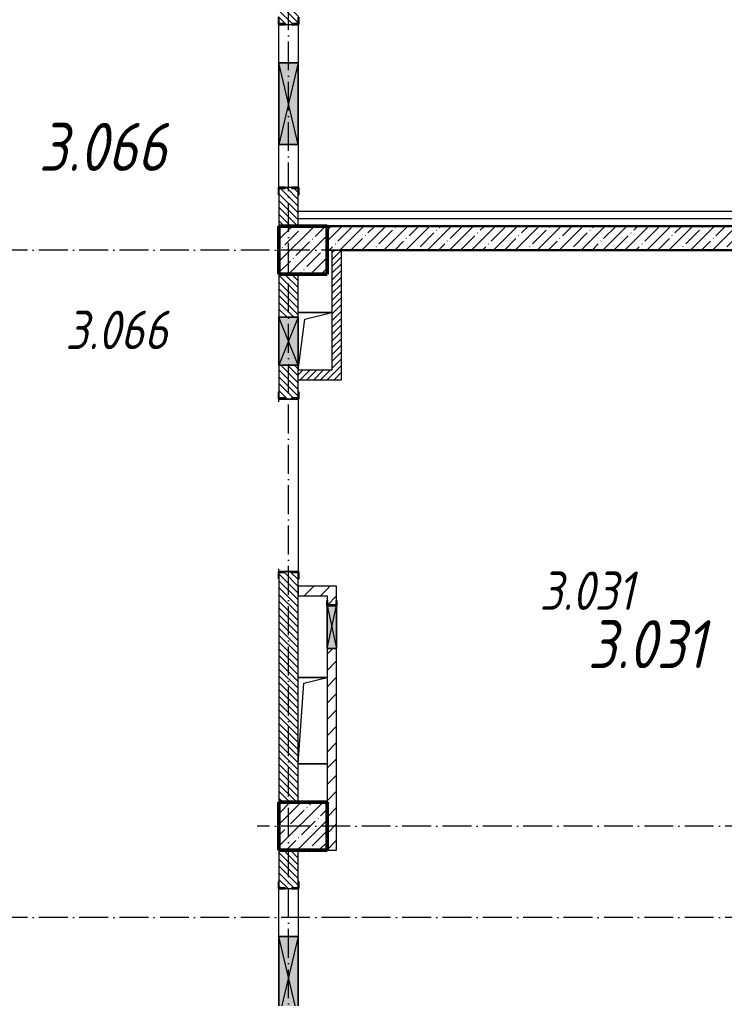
# Model space of a CAD drawing. Header units: millimetres. Extents: x -213536 to 1564669, y -45299 to 942238.
# Drawn here: x 640272 to 647607, y 294819 to 305012 of the extents above; entities that cross this region are included whole.
import ezdxf

# ---------------------------------------------------------------- set-up
doc = ezdxf.new("R2010")
doc.units = ezdxf.units.MM
doc.linetypes.add('50_200_ШТРИХ_1Т_ш5_п1_п1_', pattern=[700, 500, -100, 0, -100])
for name, color, linetype, lineweight in [('3) ЖБ 4м', 3, 'Continuous', 30), ('A-DETL-____-OTLN-4', 7, 'Continuous', 18), ('A-DETL-GENF-OTLN', 7, 'Continuous', 9), ('A-FLOR-____-OTLN', 7, 'Continuous', 9), ('A-GENM-____-MCUT', 7, 'Continuous', 25), ('A-GENM-____-OTLN', 7, 'Continuous', 9), ('A-GENM-____-OTLN-1', 7, 'Continuous', 25), ('A-GLAZ-____-OTLN', 7, 'Continuous', 9), ('A-WALL-____-MCUT-1', 7, 'Continuous', 9), ('A-WALL-____-MCUT-3', 7, 'Continuous', 9), ('A-WALL-____-PATT-1', 7, 'Continuous', 9), ('A-WALL-FNSH-MCUT-1', 7, 'Continuous', 9), ('I-WALL-____-OTLN', 7, 'Continuous', 9), ('S-COLS-____-MCUT', 7, 'Continuous', 50), ('S-COLS-____-OTLN', 7, 'Continuous', 9), ('S-GRID-____-OTLN-1', 7, '50_200_ШТРИХ_1Т_ш5_п1_п1_', 9), ('Марки помещений', 7, 'Continuous', 9)]:
    doc.layers.add(name, color=color, linetype=linetype, lineweight=lineweight)
doc.styles.add('ISOCPEUR_I_2', font='isocpeui.ttf', dxfattribs={"width": 0.85, "height": 2.3})
pattern_1 = [(135, (549721.475, 286281.11), (-35.35534, -35.35534), [])]
pattern_2 = [(45, (549721.47, 286281.11), (-84.85281, 84.85281), [])]
pattern_3 = [(45, (549721.475, 286281.11), (-35.35534, 35.35534), [])]

# ---------------------------------------------------------------- blocks, each defined once
blk = doc.blocks.new('BSC_Колонна _Прямоугольная - 500х500-V30-АР1_План отверстий 3 этажа в осях 1-64_А-ГГ')
at = {"layer": 'S-COLS-____-OTLN'}
h = blk.add_hatch(dxfattribs=at)
h.set_pattern_fill('FP_67', color=256, style=0, pattern_type=2)
h.set_pattern_definition([(45, (-93500, -16331.04), (-114.04925, 114.04925), []), (45, (-93385.95, -16331.04), (-114.04925, 114.04925), [201.613, -40.323, 3.353, -36.97])])
h.paths.add_polyline_path([(-250, -250), (250, -250), (250, 250), (-250, 250)], flags=0)
at = {"layer": 'S-COLS-____-MCUT'}
for p, q in [((250, 250), (-250, 250)), ((-250, 250), (-250, -250)), ((250, -250), (250, 250)), ((-250, -250), (250, -250))]:
    blk.add_line(p, q, dxfattribs=at)
blk = doc.blocks.new('BSC_Колонна _Прямоугольная - 500х500-V81-АР1_План отверстий 3 этажа в осях 1-64_А-ГГ')
at = {"layer": 'S-COLS-____-OTLN'}
h = blk.add_hatch(dxfattribs=at)
h.set_pattern_fill('FP_118', color=256, style=0, pattern_type=2)
h.set_pattern_definition([(45, (-93500, -10331.04), (-114.04925, 114.04925), []), (45, (-93385.95, -10331.04), (-114.04925, 114.04925), [201.613, -40.323, 3.353, -36.97])])
h.paths.add_polyline_path([(-250, -250), (250, -250), (250, 250), (-250, 250)], flags=0)
at = {"layer": 'S-COLS-____-MCUT'}
for p, q in [((250, 250), (-250, 250)), ((-250, 250), (-250, -250)), ((250, -250), (250, 250)), ((-250, -250), (250, -250))]:
    blk.add_line(p, q, dxfattribs=at)
blk = doc.blocks.new('154_Стойка_СКБ_Уголок - СМ-2480_200-28346303-АР1_План отверстий 3 этажа в осях 1-64_А-ГГ')
at = {"layer": 'A-GENM-____-MCUT'}
for p, q in [((125, 156), (125, 81)), ((200, 156), (125, 156)), ((131, 81), (131, 150)), ((131, 150), (200, 150)), ((200, 150), (200, 156)), ((125, 81), (131, 81)), ((131, 19), (125, 19)), ((125, 19), (125, -56)), ((131, -50), (131, 19)), ((125, -56), (200, -56)), ((200, -50), (131, -50)), ((200, -56), (200, -50))]:
    blk.add_line(p, q, dxfattribs=at)
blk = doc.blocks.new('Стойка_Влож_Полоса боковая - Полоса-28213942-АР1_План отверстий 3 этажа в осях 1-64_А-ГГ')
at = {"layer": 'A-GENM-____-OTLN'}
for p, q in [((-5, 60), (0, 60)), ((-5, -60), (-5, 60)), ((0, 31), (0, -31)), ((0, -60), (-5, -60))]:
    blk.add_line(p, q, dxfattribs=at)
blk = doc.blocks.new('Фахверк_СКБ_Уголок - 200_3960-28268576-АР1_План отверстий 3 этажа в осях 1-64_А-ГГ')
at = {"layer": 'A-GENM-____-MCUT'}
for p, q in [((200, 156), (125, 156)), ((125, 156), (125, 81)), ((131, 81), (131, 150)), ((131, 150), (200, 150)), ((200, 150), (200, 156)), ((125, 81), (131, 81)), ((131, 19), (125, 19)), ((125, 19), (125, -56)), ((131, -50), (131, 19)), ((125, -56), (200, -56)), ((200, -50), (131, -50)), ((200, -56), (200, -50))]:
    blk.add_line(p, q, dxfattribs=at)
blk = doc.blocks.new('AR_Отверстие прямоугольное _в плите_ - AR_Отверстие прямоугольное _в плите_-V188-АР1_План отверстий 3 этажа в осях 1-64_А-ГГ')
at = {"layer": 'A-GENM-____-OTLN'}
for p, q in [((175, 300), (-175, 300)), ((-175, -300), (-105, 230)), ((-105, 230), (175, 300))]:
    blk.add_line(p, q, dxfattribs=at)
blk = doc.blocks.new('AR_Отверстие прямоугольное _в плите_ - AR_Отверстие прямоугольное _в плите_-30552588-АР1_План отверстий 3 этажа в осях 1-64_А-ГГ')
at = {"layer": 'A-GENM-____-OTLN'}
for p, q in [((150, 450), (-150, 450)), ((-90, 390), (150, 450)), ((-150, -450), (-90, 390)), ((-150, -450), (150, -450))]:
    blk.add_line(p, q, dxfattribs=at)
blk = doc.blocks.new('AR_Отверстие прямоугольное _в стене_ - AR_Отверстие прямоугольное _в стене__ОВ-V217-АР1_План отверстий 3 этажа в осях 1-64_А-ГГ')
at = {"layer": 'A-GLAZ-____-OTLN'}
blk.add_hatch(color=256, dxfattribs=at).paths.add_polyline_path([(-225, 47), (-225, -50), (225, -50), (225, 50), (-225, 50)], flags=0)
at = {"layer": 'A-DETL-GENF-OTLN'}
for p, q in [((-225, -50), (-225, 50)), ((-225, 50), (225, 50)), ((225, 50), (-225, -50)), ((-225, 50), (225, -50)), ((225, 50), (-225, 50)), ((-225, 50), (-225, -50)), ((225, -50), (-225, -50)), ((-225, -50), (225, -50))]:
    blk.add_line(p, q, dxfattribs=at)
blk = doc.blocks.new('AR_Отверстие прямоугольное _в стене_ - AR_Отверстие прямоугольное _в стене__ОВ-36949509-АР1_План отверстий 3 этажа в осях 1-64_А-ГГ')
at = {"layer": 'A-GLAZ-____-OTLN'}
blk.add_hatch(color=256, dxfattribs=at).paths.add_polyline_path([(250, -100), (250, 100), (-250, 100), (-250, -100)], flags=0)
at = {"layer": 'A-DETL-GENF-OTLN'}
for p, q in [((-250, -100), (-250, 100)), ((-250, 100), (250, 100)), ((250, 100), (-250, -100)), ((-250, 100), (250, -100)), ((250, 100), (-250, 100)), ((-250, 100), (-250, -100)), ((250, 100), (250, -100)), ((250, -100), (250, 100)), ((250, -100), (-250, -100)), ((-250, -100), (250, -100))]:
    blk.add_line(p, q, dxfattribs=at)
blk = doc.blocks.new('AR_Отверстие прямоугольное _в стене_ - AR_Отверстие прямоугольное _в стене__ОВ-36927705-АР1_План отверстий 3 этажа в осях 1-64_А-ГГ')
at = {"layer": 'A-GLAZ-____-OTLN'}
blk.add_hatch(color=256, dxfattribs=at).paths.add_polyline_path([(-425, 100), (-425, -100), (425, -100), (425, 100)], flags=0)
at = {"layer": 'A-DETL-GENF-OTLN'}
for p, q in [((-425, -100), (-425, 100)), ((-425, 100), (425, 100)), ((425, 100), (-425, -100)), ((-425, 100), (425, -100)), ((425, 100), (-425, 100)), ((-425, 100), (-425, -100)), ((425, 100), (425, -100)), ((425, -100), (425, 100)), ((425, -100), (-425, -100)), ((-425, -100), (425, -100))]:
    blk.add_line(p, q, dxfattribs=at)
blk = doc.blocks.new('154_Фахверк_СКБ_Швеллер - Тип_100_3960_зеркало-36793856-АР1_План отверстий 3 этажа в осях 1-64_А-ГГ')
at = {"layer": 'A-GENM-____-MCUT'}
for p, q in [((175, 50), (125, 50)), ((125, 50), (125, -50)), ((128, 47), (175, 47)), ((128, -47), (128, 47)), ((175, 47), (175, 50)), ((125, -50), (175, -50)), ((175, -47), (128, -47)), ((175, -50), (175, -47))]:
    blk.add_line(p, q, dxfattribs=at)

msp = doc.modelspace()

# ---------------------------------------------------------------- hatches: boundary and pattern name
at = {"layer": 'A-WALL-____-PATT-1'}
h = msp.add_hatch(dxfattribs=at)
h.set_pattern_fill('FP_6', color=256, style=0, pattern_type=2)
h.set_pattern_definition(pattern_1)
h.paths.add_polyline_path([(643171.5, 302862.2), (643171.5, 303256.2), (643102.5, 303256.2), (643102.5, 303262.2), (643040.5, 303262.2), (643040.5, 303256.2), (642971.5, 303256.2), (642971.5, 302862.2), (643131.5, 302862.2)], flags=0)
h.paths.add_polyline_path([(643040.5, 304962.2), (643102.5, 304962.2), (643102.5, 304968.2), (643171.5, 304968.2), (643171.5, 305362.2), (642971.5, 305362.2), (642971.5, 304968.2), (643040.5, 304968.2)], flags=0)
h = msp.add_hatch(dxfattribs=at)
h.set_pattern_fill('FP_38', color=256, style=0, pattern_type=2)
h.set_pattern_definition([(45, (549721.47, 286281.11), (-114.04925, 114.04925), []), (45, (549835.52, 286281.11), (-114.04925, 114.04925), [201.612, -40.322, 3.353, -36.97])])
h.paths.add_polyline_path([(650471.5, 302612.2), (650471.5, 302862.2), (643471.5, 302862.2), (643471.5, 302612.2), (650453.3, 302612.2)], flags=0)
h = msp.add_hatch(dxfattribs=at)
h.set_pattern_fill('FP_5', color=256, style=0, pattern_type=2)
h.set_pattern_definition(pattern_3)
h.paths.add_polyline_path([(643621.5, 301362.2), (643621.5, 302612.2), (643521.5, 302612.2), (643521.5, 301362.2)], flags=0)
h = msp.add_hatch(dxfattribs=at)
h.set_pattern_fill('FP_6', color=256, style=0, pattern_type=2)
h.set_pattern_definition(pattern_1)
h.paths.add_polyline_path([(643171.5, 296862.2), (643171.5, 299256.2), (643102.5, 299256.2), (643102.5, 299262.2), (643040.5, 299262.2), (643040.5, 299256.2), (642971.5, 299256.2), (642971.5, 296862.2)], flags=0)
h.paths.add_polyline_path([(643040.5, 301062.2), (643102.5, 301062.2), (643102.5, 301068.2), (643171.5, 301068.2), (643171.5, 301412.2), (642971.5, 301412.2), (642972.4, 301068.2), (643040.5, 301068.2)], flags=0)
h.paths.add_polyline_path([(643171.5, 301912.2), (643171.5, 302362.2), (642971.5, 302362.2), (642971.5, 301912.2), (643102.2, 301912.2)], flags=0)
h = msp.add_hatch(dxfattribs=at)
h.set_pattern_fill('FP_5', color=256, style=0, pattern_type=2)
h.set_pattern_definition(pattern_3)
h.paths.add_polyline_path([(643171.5, 301262.2), (643621.5, 301262.2), (643621.5, 301362.2), (643171.5, 301362.2)], flags=0)
h = msp.add_hatch(dxfattribs=at)
h.set_pattern_fill('FP_4', color=256, style=0, pattern_type=2)
h.set_pattern_definition(pattern_2)
h.paths.add_polyline_path([(643471.5, 299012.2), (643471.5, 299112.2), (643171.5, 299112.2), (643171.5, 299012.2)], flags=0)
h = msp.add_hatch(dxfattribs=at)
h.set_pattern_fill('FP_4', color=256, style=0, pattern_type=2)
h.set_pattern_definition(pattern_2)
h.paths.add_polyline_path([(643571.5, 296362.2), (643571.5, 298462.2), (643471.5, 298462.2), (643471.5, 296362.2)], flags=0)
h.paths.add_polyline_path([(643568.5, 298915.2), (643568.5, 298962.2), (643571.5, 298962.2), (643571.5, 299112.2), (643471.5, 299112.2), (643471.5, 298962.2), (643474.5, 298962.2), (643475.1, 298915.2)], flags=0)
h = msp.add_hatch(dxfattribs=at)
h.set_pattern_fill('FP_6', color=256, style=0, pattern_type=2)
h.set_pattern_definition(pattern_1)
h.paths.add_polyline_path([(643171.5, 293862.2), (643171.5, 294256.2), (643102.5, 294256.2), (643102.5, 294262.2), (643040.5, 294262.2), (643040.5, 294256.2), (642971.5, 294256.2), (642971.5, 293862.2)], flags=0)
h.paths.add_polyline_path([(643040.5, 295962.2), (643102.5, 295962.2), (643102.5, 295968.2), (643171.5, 295968.2), (643171.5, 296362.2), (642971.5, 296362.2), (642971.5, 295968.2), (643040.5, 295968.2)], flags=0)

# ---------------------------------------------------------------- linework, layer by layer
at = {"layer": '3) ЖБ 4м'}
for points in [[(642971.5, 302362.2), (642971.5, 302862.2)], [(643171.5, 302862.2), (650721.5, 302862.2)], [(650721.5, 302362.2), (650471.5, 302362.2), (650471.5, 302612.2), (643621.5, 302612.2)], [(642971.5, 296362.2), (642971.5, 296862.2)], [(643171.5, 296362.2), (643471.5, 296362.2)]]:
    msp.add_lwpolyline(points, dxfattribs=at)
at = {"layer": 'A-DETL-____-OTLN-4'}
for p, q in [((650721.5, 303012.2), (643171.5, 303012.2)), ((650721.5, 302937.2), (643171.5, 302937.2))]:
    msp.add_line(p, q, dxfattribs=at)
at = {"layer": 'A-FLOR-____-OTLN'}
for p, q in [((643171.5, 301962.2), (643521.5, 301962.2)), ((643171.5, 298162.2), (643471.5, 298162.2)), ((643471.5, 297262.2), (643171.5, 297262.2))]:
    msp.add_line(p, q, dxfattribs=at)
at = {"layer": 'A-WALL-____-MCUT-1'}
for p, q in [((650471.5, 302862.2), (643471.5, 302862.2)), ((643471.5, 302612.2), (650471.5, 302612.2))]:
    msp.add_line(p, q, dxfattribs=at)
at = {"layer": 'A-WALL-____-MCUT-3'}
for p, q in [((643040.5, 304962.2), (643102.5, 304962.2)), ((642971.5, 303187.2), (642971.5, 302862.2)), ((643171.5, 302862.2), (643171.5, 303187.2)), ((642971.5, 302362.2), (642971.5, 301912.2)), ((643171.5, 301912.2), (643171.5, 302362.2)), ((642971.5, 301412.2), (642971.5, 301137.2)), ((643171.5, 301137.2), (643171.5, 301412.2)), ((642971.5, 299187.2), (642971.5, 296862.2)), ((643171.5, 296862.2), (643171.5, 299187.2)), ((642971.5, 296362.2), (642971.5, 296037.2)), ((643171.5, 296037.2), (643171.5, 296362.2)), ((643040.5, 295962.2), (643102.5, 295962.2))]:
    msp.add_line(p, q, dxfattribs=at)
at = {"layer": 'A-WALL-FNSH-MCUT-1'}
for p, q in [((643521.5, 302612.2), (643521.5, 301362.2)), ((643621.5, 301262.2), (643621.5, 302612.2)), ((643521.5, 301362.2), (643171.5, 301362.2)), ((643171.5, 301262.2), (643621.5, 301262.2)), ((643571.5, 299112.2), (643171.5, 299112.2)), ((643171.5, 299112.2), (643171.5, 299012.2)), ((643571.5, 298962.2), (643571.5, 299112.2)), ((643171.5, 299012.2), (643471.5, 299012.2)), ((643471.5, 299012.2), (643471.5, 298962.2)), ((643471.5, 298462.2), (643471.5, 296862.2)), ((643571.5, 296362.2), (643571.5, 298462.2)), ((643471.5, 296362.2), (643571.5, 296362.2))]:
    msp.add_line(p, q, dxfattribs=at)
at = {"layer": 'I-WALL-____-OTLN'}
for p, q in [((642971.5, 304562.2), (642971.5, 304962.2)), ((643171.5, 304962.2), (643171.5, 304562.2)), ((642971.5, 303262.2), (642971.5, 303712.2)), ((643171.5, 303712.2), (643171.5, 303262.2)), ((642971.5, 301032.2), (642971.5, 301062.2)), ((643171.5, 301062.2), (643171.5, 299262.2)), ((642971.5, 299262.2), (642971.5, 299292.2)), ((642971.5, 295462.2), (642971.5, 295962.2)), ((643171.5, 295962.2), (643171.5, 295462.2))]:
    msp.add_line(p, q, dxfattribs=at)
at = {"layer": 'S-GRID-____-OTLN-1', "color": 251, "ltscale": 0.6, "true_color": 0x636466}
for p, q in [((643071.5, 281798.5), (643071.5, 336162.1)), ((653795.9, 302612.2), (617048.2, 302612.2)), ((653795.9, 296612.2), (642742.7, 296612.2)), ((653795.9, 295662.2), (545291.6, 295662.2))]:
    msp.add_line(p, q, dxfattribs=at)

# ---------------------------------------------------------------- block references
at = {"layer": 'A-GENM-____-OTLN'}
for p, rotation in [((643071.5, 303262.2), 269.9999999999999), ((643071.5, 301062.2), 89.99999999999991), ((643071.5, 299262.2), 269.9999999999999)]:
    msp.add_blockref('Стойка_Влож_Полоса боковая - Полоса-28213942-АР1_План отверстий 3 этажа в осях 1-64_А-ГГ', p, dxfattribs=dict(at, rotation=rotation))
for name, p in [('AR_Отверстие прямоугольное _в плите_ - AR_Отверстие прямоугольное _в плите_-V188-АР1_План отверстий 3 этажа в осях 1-64_А-ГГ', (643346.5, 301662.2)), ('AR_Отверстие прямоугольное _в плите_ - AR_Отверстие прямоугольное _в плите_-30552588-АР1_План отверстий 3 этажа в осях 1-64_А-ГГ', (643321.5, 297712.2))]:
    msp.add_blockref(name, p, dxfattribs=at)
at = {"layer": 'A-GENM-____-OTLN-1'}
for name, p, rotation in [('Фахверк_СКБ_Уголок - 200_3960-28268576-АР1_План отверстий 3 этажа в осях 1-64_А-ГГ', (643121.5, 304837.2), 89.9999999999999), ('154_Стойка_СКБ_Уголок - СМ-2480_200-28346303-АР1_План отверстий 3 этажа в осях 1-64_А-ГГ', (643021.5, 303387.2), 269.9999999999999), ('154_Стойка_СКБ_Уголок - СМ-2480_200-28346303-АР1_План отверстий 3 этажа в осях 1-64_А-ГГ', (643121.5, 300937.2), 89.9999999999999), ('154_Стойка_СКБ_Уголок - СМ-2480_200-28346303-АР1_План отверстий 3 этажа в осях 1-64_А-ГГ', (643021.5, 299387.2), 269.9999999999999), ('154_Фахверк_СКБ_Швеллер - Тип_100_3960_зеркало-36793856-АР1_План отверстий 3 этажа в осях 1-64_А-ГГ', (643521.5, 298787.2), 90), ('Фахверк_СКБ_Уголок - 200_3960-28268576-АР1_План отверстий 3 этажа в осях 1-64_А-ГГ', (643121.5, 295837.2), 89.9999999999999)]:
    msp.add_blockref(name, p, dxfattribs=dict(at, rotation=rotation))
at = {"layer": 'A-GLAZ-____-OTLN'}
for name, p, rotation in [('AR_Отверстие прямоугольное _в стене_ - AR_Отверстие прямоугольное _в стене__ОВ-36927705-АР1_План отверстий 3 этажа в осях 1-64_А-ГГ', (643071.5, 304137.2), 269.9999999999999), ('AR_Отверстие прямоугольное _в стене_ - AR_Отверстие прямоугольное _в стене__ОВ-36949509-АР1_План отверстий 3 этажа в осях 1-64_А-ГГ', (643071.5, 301662.2), 269.9999999999999), ('AR_Отверстие прямоугольное _в стене_ - AR_Отверстие прямоугольное _в стене__ОВ-V217-АР1_План отверстий 3 этажа в осях 1-64_А-ГГ', (643521.5, 298687.2), 90), ('AR_Отверстие прямоугольное _в стене_ - AR_Отверстие прямоугольное _в стене__ОВ-36927705-АР1_План отверстий 3 этажа в осях 1-64_А-ГГ', (643071.5, 295037.2), 269.9999999999999)]:
    msp.add_blockref(name, p, dxfattribs=dict(at, rotation=rotation))
at = {"layer": 'S-COLS-____-OTLN'}
for name, p in [('BSC_Колонна _Прямоугольная - 500х500-V30-АР1_План отверстий 3 этажа в осях 1-64_А-ГГ', (643221.5, 302612.2)), ('BSC_Колонна _Прямоугольная - 500х500-V81-АР1_План отверстий 3 этажа в осях 1-64_А-ГГ', (643221.5, 296612.2))]:
    msp.add_blockref(name, p, dxfattribs=at)

# ---------------------------------------------------------------- texts
at = {"layer": 'Марки помещений', "char_height": 500, "attachment_point": 1, "style": 'ISOCPEUR_I_2'}
for s, insert, width in [('3.066', (640472.6, 303936.3), 785.654), ('3.031', (646185.3, 298758), 737.552)]:
    msp.add_mtext(s, dxfattribs=dict(at, insert=insert, width=width))
at = {"layer": 'Марки помещений', "color": 114, "true_color": 0x139b48, "char_height": 400, "attachment_point": 1, "style": 'ISOCPEUR_I_2'}
for s, insert, width in [('3.066', (640748.8, 301980.2), 785.654), ('3.031', (645683.8, 299264.6), 737.552)]:
    msp.add_mtext(s, dxfattribs=dict(at, insert=insert, width=width))

doc.saveas('drawing.dxf')
